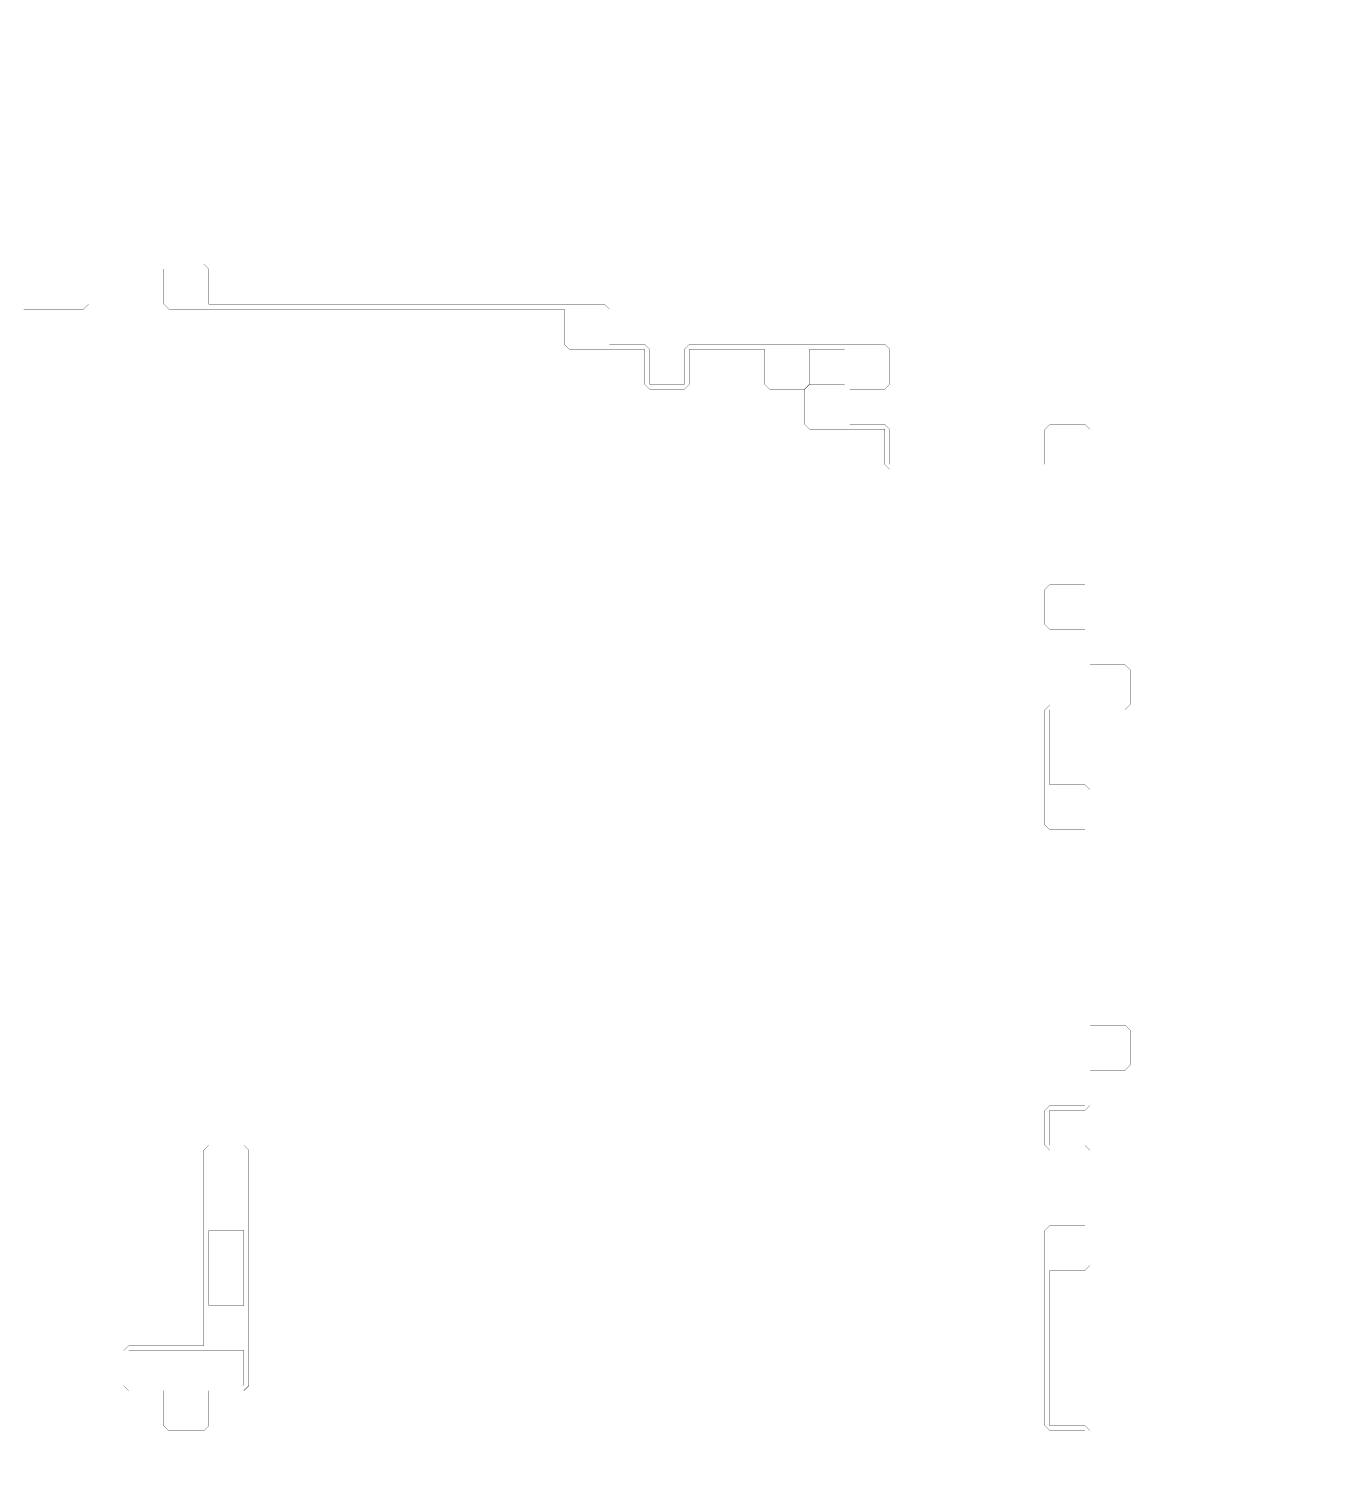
# Model space of a CAD drawing. Header units: metres. Extents: x 0 to 4990, y -4990 to 0.
# Drawn here: x 2461 to 4990, y -2785 to 0 of the extents above; entities that cross this region are included whole.
import ezdxf

# ---------------------------------------------------------------- set-up
doc = ezdxf.new("R2010")
doc.units = ezdxf.units.M
doc.layers.add('conductor', color=1, linetype='Continuous')
doc.layers.add('substrate', color=5, linetype='Continuous')

msp = doc.modelspace()

# ---------------------------------------------------------------- linework, layer by layer
at = {"layer": 'conductor', "const_width": 0.5}
msp.add_lwpolyline([(4521.484375, -2792.96875), (4521.484375, -2783.203125), (4521.484375, -2773.4375), (4521.484375, -2763.671875), (4521.484375, -2753.90625), (4521.484375, -2744.140625), (4521.484375, -2734.375), (4511.71875, -2734.375), (4501.953125, -2734.375), (4492.1875, -2734.375), (4482.421875, -2734.375), (4472.65625, -2734.375), (4462.890625, -2734.375), (4453.125, -2734.375), (4443.359375, -2724.609375), (4443.359375, -2714.84375), (4443.359375, -2705.078125), (4443.359375, -2695.3125), (4443.359375, -2685.546875), (4443.359375, -2675.78125), (4443.359375, -2666.015625), (4443.359375, -2656.25), (4443.359375, -2646.484375), (4443.359375, -2636.71875), (4443.359375, -2626.953125), (4443.359375, -2617.1875), (4443.359375, -2607.421875), (4443.359375, -2597.65625), (4443.359375, -2587.890625), (4443.359375, -2578.125), (4443.359375, -2568.359375), (4443.359375, -2558.59375), (4443.359375, -2548.828125), (4443.359375, -2539.0625), (4443.359375, -2529.296875), (4443.359375, -2519.53125), (4443.359375, -2509.765625), (4443.359375, -2500), (4443.359375, -2490.234375), (4443.359375, -2480.46875), (4443.359375, -2470.703125), (4443.359375, -2460.9375), (4443.359375, -2451.171875), (4443.359375, -2441.40625), (4443.359375, -2431.640625), (4443.359375, -2421.875), (4443.359375, -2412.109375), (4443.359375, -2402.34375), (4443.359375, -2392.578125), (4443.359375, -2382.8125), (4443.359375, -2373.046875), (4443.359375, -2363.28125), (4443.359375, -2353.515625), (4443.359375, -2343.75), (4453.125, -2333.984375), (4462.890625, -2333.984375), (4472.65625, -2333.984375), (4482.421875, -2333.984375), (4492.1875, -2333.984375), (4501.953125, -2333.984375), (4511.71875, -2333.984375), (4521.484375, -2333.984375), (4521.484375, -2324.21875), (4521.484375, -2314.453125), (4521.484375, -2304.6875), (4521.484375, -2294.921875), (4521.484375, -2285.15625), (4521.484375, -2275.390625), (4521.484375, -2265.625), (4521.484375, -2255.859375), (4521.484375, -2246.09375), (4521.484375, -2236.328125), (4521.484375, -2226.5625), (4521.484375, -2216.796875), (4521.484375, -2207.03125), (4521.484375, -2197.265625), (4521.484375, -2187.5), (4511.71875, -2187.5), (4501.953125, -2187.5), (4492.1875, -2187.5), (4482.421875, -2187.5), (4472.65625, -2187.5), (4462.890625, -2187.5), (4453.125, -2187.5), (4443.359375, -2177.734375), (4443.359375, -2167.96875), (4443.359375, -2158.203125), (4443.359375, -2148.4375), (4443.359375, -2138.671875), (4443.359375, -2128.90625), (4443.359375, -2119.140625), (4443.359375, -2109.375), (4453.125, -2099.609375), (4462.890625, -2099.609375), (4472.65625, -2099.609375), (4482.421875, -2099.609375), (4492.1875, -2099.609375), (4501.953125, -2099.609375), (4511.71875, -2099.609375), (4521.484375, -2099.609375), (4521.484375, -2089.84375), (4521.484375, -2080.078125), (4521.484375, -2070.3125), (4521.484375, -2060.546875), (4521.484375, -2050.78125), (4521.484375, -2041.015625), (4521.484375, -2031.25), (4521.484375, -2021.484375), (4521.484375, -2011.71875), (4521.484375, -2001.953125), (4521.484375, -1992.1875), (4521.484375, -1982.421875), (4521.484375, -1972.65625), (4521.484375, -1962.890625), (4521.484375, -1953.125), (4521.484375, -1943.359375), (4521.484375, -1933.59375), (4521.484375, -1923.828125), (4521.484375, -1914.0625), (4521.484375, -1904.296875), (4521.484375, -1894.53125), (4521.484375, -1884.765625), (4521.484375, -1875), (4521.484375, -1865.234375), (4521.484375, -1855.46875), (4521.484375, -1845.703125), (4521.484375, -1835.9375), (4521.484375, -1826.171875), (4521.484375, -1816.40625), (4521.484375, -1806.640625), (4521.484375, -1796.875), (4521.484375, -1787.109375), (4521.484375, -1777.34375), (4521.484375, -1767.578125), (4521.484375, -1757.8125), (4521.484375, -1748.046875), (4521.484375, -1738.28125), (4521.484375, -1728.515625), (4521.484375, -1718.75), (4521.484375, -1708.984375), (4521.484375, -1699.21875), (4521.484375, -1689.453125), (4521.484375, -1679.6875), (4521.484375, -1669.921875), (4521.484375, -1660.15625), (4521.484375, -1650.390625), (4521.484375, -1640.625), (4521.484375, -1630.859375), (4521.484375, -1621.09375), (4521.484375, -1611.328125), (4521.484375, -1601.5625), (4521.484375, -1591.796875), (4521.484375, -1582.03125), (4521.484375, -1572.265625), (4521.484375, -1562.5), (4511.71875, -1562.5), (4501.953125, -1562.5), (4492.1875, -1562.5), (4482.421875, -1562.5), (4472.65625, -1562.5), (4462.890625, -1562.5), (4453.125, -1562.5), (4443.359375, -1552.734375), (4443.359375, -1542.96875), (4443.359375, -1533.203125), (4443.359375, -1523.4375), (4443.359375, -1513.671875), (4443.359375, -1503.90625), (4443.359375, -1494.140625), (4443.359375, -1484.375), (4443.359375, -1474.609375), (4443.359375, -1464.84375), (4443.359375, -1455.078125), (4443.359375, -1445.3125), (4443.359375, -1435.546875), (4443.359375, -1425.78125), (4443.359375, -1416.015625), (4443.359375, -1406.25), (4443.359375, -1396.484375), (4443.359375, -1386.71875), (4443.359375, -1376.953125), (4443.359375, -1367.1875), (4443.359375, -1357.421875), (4443.359375, -1347.65625), (4443.359375, -1337.890625), (4443.359375, -1328.125), (4453.125, -1318.359375), (4462.890625, -1318.359375), (4472.65625, -1318.359375), (4482.421875, -1318.359375), (4492.1875, -1318.359375), (4501.953125, -1318.359375), (4511.71875, -1318.359375), (4521.484375, -1318.359375), (4521.484375, -1308.59375), (4521.484375, -1298.828125), (4521.484375, -1289.0625), (4521.484375, -1279.296875), (4521.484375, -1269.53125), (4521.484375, -1259.765625), (4521.484375, -1250), (4521.484375, -1240.234375), (4521.484375, -1230.46875), (4521.484375, -1220.703125), (4521.484375, -1210.9375), (4521.484375, -1201.171875), (4521.484375, -1191.40625), (4521.484375, -1181.640625), (4521.484375, -1171.875), (4511.71875, -1171.875), (4501.953125, -1171.875), (4492.1875, -1171.875), (4482.421875, -1171.875), (4472.65625, -1171.875), (4462.890625, -1171.875), (4453.125, -1171.875), (4443.359375, -1162.109375), (4443.359375, -1152.34375), (4443.359375, -1142.578125), (4443.359375, -1132.8125), (4443.359375, -1123.046875), (4443.359375, -1113.28125), (4443.359375, -1103.515625), (4443.359375, -1093.75), (4453.125, -1083.984375), (4462.890625, -1083.984375), (4472.65625, -1083.984375), (4482.421875, -1083.984375), (4492.1875, -1083.984375), (4501.953125, -1083.984375), (4511.71875, -1083.984375), (4521.484375, -1083.984375), (4521.484375, -1074.21875), (4521.484375, -1064.453125), (4521.484375, -1054.6875), (4521.484375, -1044.921875), (4521.484375, -1035.15625), (4521.484375, -1025.390625), (4521.484375, -1015.625), (4521.484375, -1005.859375), (4521.484375, -996.09375), (4521.484375, -986.328125), (4521.484375, -976.5625), (4521.484375, -966.796875), (4521.484375, -957.03125), (4521.484375, -947.265625), (4521.484375, -937.5), (4521.484375, -927.734375), (4521.484375, -917.96875), (4521.484375, -908.203125), (4521.484375, -898.4375), (4521.484375, -888.671875), (4521.484375, -878.90625), (4521.484375, -869.140625), (4521.484375, -859.375), (4511.71875, -859.375), (4501.953125, -859.375), (4492.1875, -859.375), (4482.421875, -859.375), (4472.65625, -859.375), (4462.890625, -859.375), (4453.125, -859.375), (4443.359375, -859.375), (4433.59375, -859.375), (4423.828125, -859.375), (4414.0625, -859.375), (4404.296875, -859.375), (4394.53125, -859.375), (4384.765625, -859.375), (4375, -859.375), (4365.234375, -859.375), (4355.46875, -859.375), (4345.703125, -859.375), (4335.9375, -859.375), (4326.171875, -859.375), (4316.40625, -859.375), (4306.640625, -859.375), (4296.875, -859.375), (4287.109375, -859.375), (4277.34375, -859.375), (4267.578125, -859.375), (4257.8125, -859.375), (4248.046875, -859.375), (4238.28125, -859.375), (4228.515625, -859.375), (4218.75, -859.375), (4208.984375, -859.375), (4199.21875, -859.375), (4189.453125, -859.375), (4179.6875, -859.375), (4169.921875, -859.375), (4160.15625, -859.375), (4150.390625, -859.375), (4140.625, -859.375), (4130.859375, -849.609375), (4130.859375, -839.84375), (4130.859375, -830.078125), (4130.859375, -820.3125), (4130.859375, -810.546875), (4130.859375, -800.78125), (4130.859375, -791.015625), (4130.859375, -781.25), (4121.09375, -781.25), (4111.328125, -781.25), (4101.5625, -781.25), (4091.796875, -781.25), (4082.03125, -781.25), (4072.265625, -781.25), (4062.5, -781.25), (4052.734375, -781.25), (4042.96875, -781.25), (4033.203125, -781.25), (4023.4375, -781.25), (4013.671875, -781.25), (4003.90625, -781.25), (3994.140625, -781.25), (3984.375, -781.25), (3974.609375, -771.484375), (3974.609375, -761.71875), (3974.609375, -751.953125), (3974.609375, -742.1875), (3974.609375, -732.421875), (3974.609375, -722.65625), (3974.609375, -712.890625), (3974.609375, -703.125), (3984.375, -693.359375), (3994.140625, -693.359375), (4003.90625, -693.359375), (4013.671875, -693.359375), (4023.4375, -693.359375), (4033.203125, -693.359375), (4042.96875, -693.359375), (4052.734375, -693.359375), (4052.734375, -683.59375), (4052.734375, -673.828125), (4052.734375, -664.0625), (4052.734375, -654.296875), (4052.734375, -644.53125), (4052.734375, -634.765625), (4052.734375, -625), (4042.96875, -625), (4033.203125, -625), (4023.4375, -625), (4013.671875, -625), (4003.90625, -625), (3994.140625, -625), (3984.375, -625), (3984.375, -634.765625), (3984.375, -644.53125), (3984.375, -654.296875), (3984.375, -664.0625), (3984.375, -673.828125), (3984.375, -683.59375), (3984.375, -693.359375), (3974.609375, -703.125), (3964.84375, -703.125), (3955.078125, -703.125), (3945.3125, -703.125), (3935.546875, -703.125), (3925.78125, -703.125), (3916.015625, -703.125), (3906.25, -703.125), (3896.484375, -693.359375), (3896.484375, -683.59375), (3896.484375, -673.828125), (3896.484375, -664.0625), (3896.484375, -654.296875), (3896.484375, -644.53125), (3896.484375, -634.765625), (3896.484375, -625), (3886.71875, -625), (3876.953125, -625), (3867.1875, -625), (3857.421875, -625), (3847.65625, -625), (3837.890625, -625), (3828.125, -625), (3818.359375, -625), (3808.59375, -625), (3798.828125, -625), (3789.0625, -625), (3779.296875, -625), (3769.53125, -625), (3759.765625, -625), (3750, -625), (3750, -634.765625), (3750, -644.53125), (3750, -654.296875), (3750, -664.0625), (3750, -673.828125), (3750, -683.59375), (3750, -693.359375), (3740.234375, -703.125), (3730.46875, -703.125), (3720.703125, -703.125), (3710.9375, -703.125), (3701.171875, -703.125), (3691.40625, -703.125), (3681.640625, -703.125), (3671.875, -703.125), (3662.109375, -693.359375), (3662.109375, -683.59375), (3662.109375, -673.828125), (3662.109375, -664.0625), (3662.109375, -654.296875), (3662.109375, -644.53125), (3662.109375, -634.765625), (3662.109375, -625), (3652.34375, -625), (3642.578125, -625), (3632.8125, -625), (3623.046875, -625), (3613.28125, -625), (3603.515625, -625), (3593.75, -625), (3583.984375, -625), (3574.21875, -625), (3564.453125, -625), (3554.6875, -625), (3544.921875, -625), (3535.15625, -625), (3525.390625, -625), (3515.625, -625), (3505.859375, -615.234375), (3505.859375, -605.46875), (3505.859375, -595.703125), (3505.859375, -585.9375), (3505.859375, -576.171875), (3505.859375, -566.40625), (3505.859375, -556.640625), (3505.859375, -546.875), (3496.09375, -546.875), (3486.328125, -546.875), (3476.5625, -546.875), (3466.796875, -546.875), (3457.03125, -546.875), (3447.265625, -546.875), (3437.5, -546.875), (3427.734375, -546.875), (3417.96875, -546.875), (3408.203125, -546.875), (3398.4375, -546.875), (3388.671875, -546.875), (3378.90625, -546.875), (3369.140625, -546.875), (3359.375, -546.875), (3349.609375, -546.875), (3339.84375, -546.875), (3330.078125, -546.875), (3320.3125, -546.875), (3310.546875, -546.875), (3300.78125, -546.875), (3291.015625, -546.875), (3281.25, -546.875), (3271.484375, -546.875), (3261.71875, -546.875), (3251.953125, -546.875), (3242.1875, -546.875), (3232.421875, -546.875), (3222.65625, -546.875), (3212.890625, -546.875), (3203.125, -546.875), (3193.359375, -546.875), (3183.59375, -546.875), (3173.828125, -546.875), (3164.0625, -546.875), (3154.296875, -546.875), (3144.53125, -546.875), (3134.765625, -546.875), (3125, -546.875), (3115.234375, -546.875), (3105.46875, -546.875), (3095.703125, -546.875), (3085.9375, -546.875), (3076.171875, -546.875), (3066.40625, -546.875), (3056.640625, -546.875), (3046.875, -546.875), (3037.109375, -546.875), (3027.34375, -546.875), (3017.578125, -546.875), (3007.8125, -546.875), (2998.046875, -546.875), (2988.28125, -546.875), (2978.515625, -546.875), (2968.75, -546.875), (2958.984375, -546.875), (2949.21875, -546.875), (2939.453125, -546.875), (2929.6875, -546.875), (2919.921875, -546.875), (2910.15625, -546.875), (2900.390625, -546.875), (2890.625, -546.875), (2880.859375, -546.875), (2871.09375, -546.875), (2861.328125, -546.875), (2851.5625, -546.875), (2841.796875, -546.875), (2832.03125, -546.875), (2822.265625, -546.875), (2812.5, -546.875), (2802.734375, -546.875), (2792.96875, -546.875), (2783.203125, -546.875), (2773.4375, -546.875), (2763.671875, -546.875), (2753.90625, -546.875), (2744.140625, -546.875), (2734.375, -546.875), (2724.609375, -537.109375), (2724.609375, -527.34375), (2724.609375, -517.578125), (2724.609375, -507.8125), (2724.609375, -498.046875), (2724.609375, -488.28125), (2724.609375, -478.515625), (2724.609375, -468.75), (2714.84375, -468.75), (2705.078125, -468.75), (2695.3125, -468.75), (2685.546875, -468.75), (2675.78125, -468.75), (2666.015625, -468.75), (2656.25, -468.75), (2646.484375, -468.75), (2636.71875, -468.75), (2626.953125, -468.75), (2617.1875, -468.75), (2607.421875, -468.75), (2597.65625, -468.75), (2587.890625, -468.75), (2578.125, -468.75), (2578.125, -478.515625), (2578.125, -488.28125), (2578.125, -498.046875), (2578.125, -507.8125), (2578.125, -517.578125), (2578.125, -527.34375), (2578.125, -537.109375), (2568.359375, -546.875), (2558.59375, -546.875), (2548.828125, -546.875), (2539.0625, -546.875), (2529.296875, -546.875), (2519.53125, -546.875), (2509.765625, -546.875), (2500, -546.875), (2490.234375, -546.875), (2480.46875, -546.875), (2470.703125, -546.875), (2460.9375, -546.875), (2451.171875, -546.875)], dxfattribs=at)
msp.add_lwpolyline([(2802.734375, -2187.5), (2812.5, -2177.734375), (2822.265625, -2177.734375), (2832.03125, -2177.734375), (2841.796875, -2177.734375), (2851.5625, -2177.734375), (2861.328125, -2177.734375), (2871.09375, -2177.734375), (2880.859375, -2177.734375), (2890.625, -2187.5), (2890.625, -2197.265625), (2890.625, -2207.03125), (2890.625, -2216.796875), (2890.625, -2226.5625), (2890.625, -2236.328125), (2890.625, -2246.09375), (2890.625, -2255.859375), (2890.625, -2265.625), (2890.625, -2275.390625), (2890.625, -2285.15625), (2890.625, -2294.921875), (2890.625, -2304.6875), (2890.625, -2314.453125), (2890.625, -2324.21875), (2890.625, -2333.984375), (2890.625, -2343.75), (2890.625, -2353.515625), (2890.625, -2363.28125), (2890.625, -2373.046875), (2890.625, -2382.8125), (2890.625, -2392.578125), (2890.625, -2402.34375), (2890.625, -2412.109375), (2890.625, -2421.875), (2890.625, -2431.640625), (2890.625, -2441.40625), (2890.625, -2451.171875), (2890.625, -2460.9375), (2890.625, -2470.703125), (2890.625, -2480.46875), (2890.625, -2490.234375), (2890.625, -2500), (2890.625, -2509.765625), (2890.625, -2519.53125), (2890.625, -2529.296875), (2890.625, -2539.0625), (2890.625, -2548.828125), (2890.625, -2558.59375), (2890.625, -2568.359375), (2890.625, -2578.125), (2890.625, -2587.890625), (2890.625, -2597.65625), (2890.625, -2607.421875), (2890.625, -2617.1875), (2890.625, -2626.953125), (2890.625, -2636.71875), (2890.625, -2646.484375), (2880.859375, -2656.25), (2871.09375, -2656.25), (2861.328125, -2656.25), (2851.5625, -2656.25), (2841.796875, -2656.25), (2832.03125, -2656.25), (2822.265625, -2656.25), (2812.5, -2656.25), (2812.5, -2666.015625), (2812.5, -2675.78125), (2812.5, -2685.546875), (2812.5, -2695.3125), (2812.5, -2705.078125), (2812.5, -2714.84375), (2812.5, -2724.609375), (2802.734375, -2734.375), (2792.96875, -2734.375), (2783.203125, -2734.375), (2773.4375, -2734.375), (2763.671875, -2734.375), (2753.90625, -2734.375), (2744.140625, -2734.375), (2734.375, -2734.375), (2724.609375, -2724.609375), (2724.609375, -2714.84375), (2724.609375, -2705.078125), (2724.609375, -2695.3125), (2724.609375, -2685.546875), (2724.609375, -2675.78125), (2724.609375, -2666.015625), (2724.609375, -2656.25), (2714.84375, -2656.25), (2705.078125, -2656.25), (2695.3125, -2656.25), (2685.546875, -2656.25), (2675.78125, -2656.25), (2666.015625, -2656.25), (2656.25, -2656.25), (2646.484375, -2646.484375), (2646.484375, -2636.71875), (2646.484375, -2626.953125), (2646.484375, -2617.1875), (2646.484375, -2607.421875), (2646.484375, -2597.65625), (2646.484375, -2587.890625), (2646.484375, -2578.125), (2656.25, -2568.359375), (2666.015625, -2568.359375), (2675.78125, -2568.359375), (2685.546875, -2568.359375), (2695.3125, -2568.359375), (2705.078125, -2568.359375), (2714.84375, -2568.359375), (2724.609375, -2568.359375), (2734.375, -2568.359375), (2744.140625, -2568.359375), (2753.90625, -2568.359375), (2763.671875, -2568.359375), (2773.4375, -2568.359375), (2783.203125, -2568.359375), (2792.96875, -2568.359375), (2802.734375, -2568.359375), (2802.734375, -2558.59375), (2802.734375, -2548.828125), (2802.734375, -2539.0625), (2802.734375, -2529.296875), (2802.734375, -2519.53125), (2802.734375, -2509.765625), (2802.734375, -2500), (2802.734375, -2490.234375), (2802.734375, -2480.46875), (2802.734375, -2470.703125), (2802.734375, -2460.9375), (2802.734375, -2451.171875), (2802.734375, -2441.40625), (2802.734375, -2431.640625), (2802.734375, -2421.875), (2802.734375, -2412.109375), (2802.734375, -2402.34375), (2802.734375, -2392.578125), (2802.734375, -2382.8125), (2802.734375, -2373.046875), (2802.734375, -2363.28125), (2802.734375, -2353.515625), (2802.734375, -2343.75), (2802.734375, -2333.984375), (2802.734375, -2324.21875), (2802.734375, -2314.453125), (2802.734375, -2304.6875), (2802.734375, -2294.921875), (2802.734375, -2285.15625), (2802.734375, -2275.390625), (2802.734375, -2265.625), (2802.734375, -2255.859375), (2802.734375, -2246.09375), (2802.734375, -2236.328125), (2802.734375, -2226.5625), (2802.734375, -2216.796875), (2802.734375, -2207.03125), (2802.734375, -2197.265625)], close=True, dxfattribs=at)
at = {"layer": 'substrate', "const_width": 0.5}
for points in [[(4990.234375, -2792.96875), (4990.234375, -2783.203125), (4990.234375, -2773.4375), (4990.234375, -2763.671875), (4990.234375, -2753.90625), (4990.234375, -2744.140625), (4990.234375, -2734.375), (4990.234375, -2724.609375), (4990.234375, -2714.84375), (4990.234375, -2705.078125), (4990.234375, -2695.3125), (4990.234375, -2685.546875), (4990.234375, -2675.78125), (4990.234375, -2666.015625), (4990.234375, -2656.25), (4990.234375, -2646.484375), (4990.234375, -2636.71875), (4990.234375, -2626.953125), (4990.234375, -2617.1875), (4990.234375, -2607.421875), (4990.234375, -2597.65625), (4990.234375, -2587.890625), (4990.234375, -2578.125), (4990.234375, -2568.359375), (4990.234375, -2558.59375), (4990.234375, -2548.828125), (4990.234375, -2539.0625), (4990.234375, -2529.296875), (4990.234375, -2519.53125), (4990.234375, -2509.765625), (4990.234375, -2500), (4990.234375, -2490.234375), (4990.234375, -2480.46875), (4990.234375, -2470.703125), (4990.234375, -2460.9375), (4990.234375, -2451.171875), (4990.234375, -2441.40625), (4990.234375, -2431.640625), (4990.234375, -2421.875), (4990.234375, -2412.109375), (4990.234375, -2402.34375), (4990.234375, -2392.578125), (4990.234375, -2382.8125), (4990.234375, -2373.046875), (4990.234375, -2363.28125), (4990.234375, -2353.515625), (4990.234375, -2343.75), (4990.234375, -2333.984375), (4990.234375, -2324.21875), (4990.234375, -2314.453125), (4990.234375, -2304.6875), (4990.234375, -2294.921875), (4990.234375, -2285.15625), (4990.234375, -2275.390625), (4990.234375, -2265.625), (4990.234375, -2255.859375), (4990.234375, -2246.09375), (4990.234375, -2236.328125), (4990.234375, -2226.5625), (4990.234375, -2216.796875), (4990.234375, -2207.03125), (4990.234375, -2197.265625), (4990.234375, -2187.5), (4990.234375, -2177.734375), (4990.234375, -2167.96875), (4990.234375, -2158.203125), (4990.234375, -2148.4375), (4990.234375, -2138.671875), (4990.234375, -2128.90625), (4990.234375, -2119.140625), (4990.234375, -2109.375), (4990.234375, -2099.609375), (4990.234375, -2089.84375), (4990.234375, -2080.078125), (4990.234375, -2070.3125), (4990.234375, -2060.546875), (4990.234375, -2050.78125), (4990.234375, -2041.015625), (4990.234375, -2031.25), (4990.234375, -2021.484375), (4990.234375, -2011.71875), (4990.234375, -2001.953125), (4990.234375, -1992.1875), (4990.234375, -1982.421875), (4990.234375, -1972.65625), (4990.234375, -1962.890625), (4990.234375, -1953.125), (4990.234375, -1943.359375), (4990.234375, -1933.59375), (4990.234375, -1923.828125), (4990.234375, -1914.0625), (4990.234375, -1904.296875), (4990.234375, -1894.53125), (4990.234375, -1884.765625), (4990.234375, -1875), (4990.234375, -1865.234375), (4990.234375, -1855.46875), (4990.234375, -1845.703125), (4990.234375, -1835.9375), (4990.234375, -1826.171875), (4990.234375, -1816.40625), (4990.234375, -1806.640625), (4990.234375, -1796.875), (4990.234375, -1787.109375), (4990.234375, -1777.34375), (4990.234375, -1767.578125), (4990.234375, -1757.8125), (4990.234375, -1748.046875), (4990.234375, -1738.28125), (4990.234375, -1728.515625), (4990.234375, -1718.75), (4990.234375, -1708.984375), (4990.234375, -1699.21875), (4990.234375, -1689.453125), (4990.234375, -1679.6875), (4990.234375, -1669.921875), (4990.234375, -1660.15625), (4990.234375, -1650.390625), (4990.234375, -1640.625), (4990.234375, -1630.859375), (4990.234375, -1621.09375), (4990.234375, -1611.328125), (4990.234375, -1601.5625), (4990.234375, -1591.796875), (4990.234375, -1582.03125), (4990.234375, -1572.265625), (4990.234375, -1562.5), (4990.234375, -1552.734375), (4990.234375, -1542.96875), (4990.234375, -1533.203125), (4990.234375, -1523.4375), (4990.234375, -1513.671875), (4990.234375, -1503.90625), (4990.234375, -1494.140625), (4990.234375, -1484.375), (4990.234375, -1474.609375), (4990.234375, -1464.84375), (4990.234375, -1455.078125), (4990.234375, -1445.3125), (4990.234375, -1435.546875), (4990.234375, -1425.78125), (4990.234375, -1416.015625), (4990.234375, -1406.25), (4990.234375, -1396.484375), (4990.234375, -1386.71875), (4990.234375, -1376.953125), (4990.234375, -1367.1875), (4990.234375, -1357.421875), (4990.234375, -1347.65625), (4990.234375, -1337.890625), (4990.234375, -1328.125), (4990.234375, -1318.359375), (4990.234375, -1308.59375), (4990.234375, -1298.828125), (4990.234375, -1289.0625), (4990.234375, -1279.296875), (4990.234375, -1269.53125), (4990.234375, -1259.765625), (4990.234375, -1250), (4990.234375, -1240.234375), (4990.234375, -1230.46875), (4990.234375, -1220.703125), (4990.234375, -1210.9375), (4990.234375, -1201.171875), (4990.234375, -1191.40625), (4990.234375, -1181.640625), (4990.234375, -1171.875), (4990.234375, -1162.109375), (4990.234375, -1152.34375), (4990.234375, -1142.578125), (4990.234375, -1132.8125), (4990.234375, -1123.046875), (4990.234375, -1113.28125), (4990.234375, -1103.515625), (4990.234375, -1093.75), (4990.234375, -1083.984375), (4990.234375, -1074.21875), (4990.234375, -1064.453125), (4990.234375, -1054.6875), (4990.234375, -1044.921875), (4990.234375, -1035.15625), (4990.234375, -1025.390625), (4990.234375, -1015.625), (4990.234375, -1005.859375), (4990.234375, -996.09375), (4990.234375, -986.328125), (4990.234375, -976.5625), (4990.234375, -966.796875), (4990.234375, -957.03125), (4990.234375, -947.265625), (4990.234375, -937.5), (4990.234375, -927.734375), (4990.234375, -917.96875), (4990.234375, -908.203125), (4990.234375, -898.4375), (4990.234375, -888.671875), (4990.234375, -878.90625), (4990.234375, -869.140625), (4990.234375, -859.375), (4990.234375, -849.609375), (4990.234375, -839.84375), (4990.234375, -830.078125), (4990.234375, -820.3125), (4990.234375, -810.546875), (4990.234375, -800.78125), (4990.234375, -791.015625), (4990.234375, -781.25), (4990.234375, -771.484375), (4990.234375, -761.71875), (4990.234375, -751.953125), (4990.234375, -742.1875), (4990.234375, -732.421875), (4990.234375, -722.65625), (4990.234375, -712.890625), (4990.234375, -703.125), (4990.234375, -693.359375), (4990.234375, -683.59375), (4990.234375, -673.828125), (4990.234375, -664.0625), (4990.234375, -654.296875), (4990.234375, -644.53125), (4990.234375, -634.765625), (4990.234375, -625), (4990.234375, -615.234375), (4990.234375, -605.46875), (4990.234375, -595.703125), (4990.234375, -585.9375), (4990.234375, -576.171875), (4990.234375, -566.40625), (4990.234375, -556.640625), (4990.234375, -546.875), (4990.234375, -537.109375), (4990.234375, -527.34375), (4990.234375, -517.578125), (4990.234375, -507.8125), (4990.234375, -498.046875), (4990.234375, -488.28125), (4990.234375, -478.515625), (4990.234375, -468.75), (4990.234375, -458.984375), (4990.234375, -449.21875), (4990.234375, -439.453125), (4990.234375, -429.6875), (4990.234375, -419.921875), (4990.234375, -410.15625), (4990.234375, -400.390625), (4990.234375, -390.625), (4990.234375, -380.859375), (4990.234375, -371.09375), (4990.234375, -361.328125), (4990.234375, -351.5625), (4990.234375, -341.796875), (4990.234375, -332.03125), (4990.234375, -322.265625), (4990.234375, -312.5), (4990.234375, -302.734375), (4990.234375, -292.96875), (4990.234375, -283.203125), (4990.234375, -273.4375), (4990.234375, -263.671875), (4990.234375, -253.90625), (4990.234375, -244.140625), (4990.234375, -234.375), (4990.234375, -224.609375), (4990.234375, -214.84375), (4990.234375, -205.078125), (4990.234375, -195.3125), (4990.234375, -185.546875), (4990.234375, -175.78125), (4990.234375, -166.015625), (4990.234375, -156.25), (4990.234375, -146.484375), (4990.234375, -136.71875), (4990.234375, -126.953125), (4990.234375, -117.1875), (4990.234375, -107.421875), (4990.234375, -97.65625), (4990.234375, -87.890625), (4990.234375, -78.125), (4990.234375, -68.359375), (4990.234375, -58.59375), (4990.234375, -48.828125), (4990.234375, -39.0625), (4990.234375, -29.296875), (4990.234375, -19.53125), (4990.234375, -9.765625), (4990.234375, 0), (4980.46875, 0), (4970.703125, 0), (4960.9375, 0), (4951.171875, 0), (4941.40625, 0), (4931.640625, 0), (4921.875, 0), (4912.109375, 0), (4902.34375, 0), (4892.578125, 0), (4882.8125, 0), (4873.046875, 0), (4863.28125, 0), (4853.515625, 0), (4843.75, 0), (4833.984375, 0), (4824.21875, 0), (4814.453125, 0), (4804.6875, 0), (4794.921875, 0), (4785.15625, 0), (4775.390625, 0), (4765.625, 0), (4755.859375, 0), (4746.09375, 0), (4736.328125, 0), (4726.5625, 0), (4716.796875, 0), (4707.03125, 0), (4697.265625, 0), (4687.5, 0), (4677.734375, 0), (4667.96875, 0), (4658.203125, 0), (4648.4375, 0), (4638.671875, 0), (4628.90625, 0), (4619.140625, 0), (4609.375, 0), (4599.609375, 0), (4589.84375, 0), (4580.078125, 0), (4570.3125, 0), (4560.546875, 0), (4550.78125, 0), (4541.015625, 0), (4531.25, 0), (4521.484375, 0), (4511.71875, 0), (4501.953125, 0), (4492.1875, 0), (4482.421875, 0), (4472.65625, 0), (4462.890625, 0), (4453.125, 0), (4443.359375, 0), (4433.59375, 0), (4423.828125, 0), (4414.0625, 0), (4404.296875, 0), (4394.53125, 0), (4384.765625, 0), (4375, 0), (4365.234375, 0), (4355.46875, 0), (4345.703125, 0), (4335.9375, 0), (4326.171875, 0), (4316.40625, 0), (4306.640625, 0), (4296.875, 0), (4287.109375, 0), (4277.34375, 0), (4267.578125, 0), (4257.8125, 0), (4248.046875, 0), (4238.28125, 0), (4228.515625, 0), (4218.75, 0), (4208.984375, 0), (4199.21875, 0), (4189.453125, 0), (4179.6875, 0), (4169.921875, 0), (4160.15625, 0), (4150.390625, 0), (4140.625, 0), (4130.859375, 0), (4121.09375, 0), (4111.328125, 0), (4101.5625, 0), (4091.796875, 0), (4082.03125, 0), (4072.265625, 0), (4062.5, 0), (4052.734375, 0), (4042.96875, 0), (4033.203125, 0), (4023.4375, 0), (4013.671875, 0), (4003.90625, 0), (3994.140625, 0), (3984.375, 0), (3974.609375, 0), (3964.84375, 0), (3955.078125, 0), (3945.3125, 0), (3935.546875, 0), (3925.78125, 0), (3916.015625, 0), (3906.25, 0), (3896.484375, 0), (3886.71875, 0), (3876.953125, 0), (3867.1875, 0), (3857.421875, 0), (3847.65625, 0), (3837.890625, 0), (3828.125, 0), (3818.359375, 0), (3808.59375, 0), (3798.828125, 0), (3789.0625, 0), (3779.296875, 0), (3769.53125, 0), (3759.765625, 0), (3750, 0), (3740.234375, 0), (3730.46875, 0), (3720.703125, 0), (3710.9375, 0), (3701.171875, 0), (3691.40625, 0), (3681.640625, 0), (3671.875, 0), (3662.109375, 0), (3652.34375, 0), (3642.578125, 0), (3632.8125, 0), (3623.046875, 0), (3613.28125, 0), (3603.515625, 0), (3593.75, 0), (3583.984375, 0), (3574.21875, 0), (3564.453125, 0), (3554.6875, 0), (3544.921875, 0), (3535.15625, 0), (3525.390625, 0), (3515.625, 0), (3505.859375, 0), (3496.09375, 0), (3486.328125, 0), (3476.5625, 0), (3466.796875, 0), (3457.03125, 0), (3447.265625, 0), (3437.5, 0), (3427.734375, 0), (3417.96875, 0), (3408.203125, 0), (3398.4375, 0), (3388.671875, 0), (3378.90625, 0), (3369.140625, 0), (3359.375, 0), (3349.609375, 0), (3339.84375, 0), (3330.078125, 0), (3320.3125, 0), (3310.546875, 0), (3300.78125, 0), (3291.015625, 0), (3281.25, 0), (3271.484375, 0), (3261.71875, 0), (3251.953125, 0), (3242.1875, 0), (3232.421875, 0), (3222.65625, 0), (3212.890625, 0), (3203.125, 0), (3193.359375, 0), (3183.59375, 0), (3173.828125, 0), (3164.0625, 0), (3154.296875, 0), (3144.53125, 0), (3134.765625, 0), (3125, 0), (3115.234375, 0), (3105.46875, 0), (3095.703125, 0), (3085.9375, 0), (3076.171875, 0), (3066.40625, 0), (3056.640625, 0), (3046.875, 0), (3037.109375, 0), (3027.34375, 0), (3017.578125, 0), (3007.8125, 0), (2998.046875, 0), (2988.28125, 0), (2978.515625, 0), (2968.75, 0), (2958.984375, 0), (2949.21875, 0), (2939.453125, 0), (2929.6875, 0), (2919.921875, 0), (2910.15625, 0), (2900.390625, 0), (2890.625, 0), (2880.859375, 0), (2871.09375, 0), (2861.328125, 0), (2851.5625, 0), (2841.796875, 0), (2832.03125, 0), (2822.265625, 0), (2812.5, 0), (2802.734375, 0), (2792.96875, 0), (2783.203125, 0), (2773.4375, 0), (2763.671875, 0), (2753.90625, 0), (2744.140625, 0), (2734.375, 0), (2724.609375, 0), (2714.84375, 0), (2705.078125, 0), (2695.3125, 0), (2685.546875, 0), (2675.78125, 0), (2666.015625, 0), (2656.25, 0), (2646.484375, 0), (2636.71875, 0), (2626.953125, 0), (2617.1875, 0), (2607.421875, 0), (2597.65625, 0), (2587.890625, 0), (2578.125, 0), (2568.359375, 0), (2558.59375, 0), (2548.828125, 0), (2539.0625, 0), (2529.296875, 0), (2519.53125, 0), (2509.765625, 0), (2500, 0), (2490.234375, 0), (2480.46875, 0), (2470.703125, 0), (2460.9375, 0), (2451.171875, 0)], [(2451.171875, -458.984375), (2460.9375, -458.984375), (2470.703125, -458.984375), (2480.46875, -458.984375), (2490.234375, -458.984375), (2500, -458.984375), (2509.765625, -458.984375), (2519.53125, -458.984375), (2529.296875, -458.984375), (2539.0625, -458.984375), (2548.828125, -458.984375), (2558.59375, -458.984375), (2568.359375, -458.984375), (2578.125, -458.984375), (2587.890625, -458.984375), (2597.65625, -458.984375), (2607.421875, -458.984375), (2617.1875, -458.984375), (2626.953125, -458.984375), (2636.71875, -458.984375), (2646.484375, -458.984375), (2656.25, -458.984375), (2666.015625, -458.984375), (2675.78125, -458.984375), (2685.546875, -458.984375), (2695.3125, -458.984375), (2705.078125, -458.984375), (2714.84375, -458.984375), (2724.609375, -458.984375), (2734.375, -458.984375), (2744.140625, -458.984375), (2753.90625, -458.984375), (2763.671875, -458.984375), (2773.4375, -458.984375), (2783.203125, -458.984375), (2792.96875, -458.984375), (2802.734375, -458.984375), (2812.5, -468.75), (2812.5, -478.515625), (2812.5, -488.28125), (2812.5, -498.046875), (2812.5, -507.8125), (2812.5, -517.578125), (2812.5, -527.34375), (2812.5, -537.109375), (2822.265625, -537.109375), (2832.03125, -537.109375), (2841.796875, -537.109375), (2851.5625, -537.109375), (2861.328125, -537.109375), (2871.09375, -537.109375), (2880.859375, -537.109375), (2890.625, -537.109375), (2900.390625, -537.109375), (2910.15625, -537.109375), (2919.921875, -537.109375), (2929.6875, -537.109375), (2939.453125, -537.109375), (2949.21875, -537.109375), (2958.984375, -537.109375), (2968.75, -537.109375), (2978.515625, -537.109375), (2988.28125, -537.109375), (2998.046875, -537.109375), (3007.8125, -537.109375), (3017.578125, -537.109375), (3027.34375, -537.109375), (3037.109375, -537.109375), (3046.875, -537.109375), (3056.640625, -537.109375), (3066.40625, -537.109375), (3076.171875, -537.109375), (3085.9375, -537.109375), (3095.703125, -537.109375), (3105.46875, -537.109375), (3115.234375, -537.109375), (3125, -537.109375), (3134.765625, -537.109375), (3144.53125, -537.109375), (3154.296875, -537.109375), (3164.0625, -537.109375), (3173.828125, -537.109375), (3183.59375, -537.109375), (3193.359375, -537.109375), (3203.125, -537.109375), (3212.890625, -537.109375), (3222.65625, -537.109375), (3232.421875, -537.109375), (3242.1875, -537.109375), (3251.953125, -537.109375), (3261.71875, -537.109375), (3271.484375, -537.109375), (3281.25, -537.109375), (3291.015625, -537.109375), (3300.78125, -537.109375), (3310.546875, -537.109375), (3320.3125, -537.109375), (3330.078125, -537.109375), (3339.84375, -537.109375), (3349.609375, -537.109375), (3359.375, -537.109375), (3369.140625, -537.109375), (3378.90625, -537.109375), (3388.671875, -537.109375), (3398.4375, -537.109375), (3408.203125, -537.109375), (3417.96875, -537.109375), (3427.734375, -537.109375), (3437.5, -537.109375), (3447.265625, -537.109375), (3457.03125, -537.109375), (3466.796875, -537.109375), (3476.5625, -537.109375), (3486.328125, -537.109375), (3496.09375, -537.109375), (3505.859375, -537.109375), (3515.625, -537.109375), (3525.390625, -537.109375), (3535.15625, -537.109375), (3544.921875, -537.109375), (3554.6875, -537.109375), (3564.453125, -537.109375), (3574.21875, -537.109375), (3583.984375, -537.109375), (3593.75, -546.875), (3593.75, -556.640625), (3593.75, -566.40625), (3593.75, -576.171875), (3593.75, -585.9375), (3593.75, -595.703125), (3593.75, -605.46875), (3593.75, -615.234375), (3603.515625, -615.234375), (3613.28125, -615.234375), (3623.046875, -615.234375), (3632.8125, -615.234375), (3642.578125, -615.234375), (3652.34375, -615.234375), (3662.109375, -615.234375), (3671.875, -625), (3671.875, -634.765625), (3671.875, -644.53125), (3671.875, -654.296875), (3671.875, -664.0625), (3671.875, -673.828125), (3671.875, -683.59375), (3671.875, -693.359375), (3681.640625, -693.359375), (3691.40625, -693.359375), (3701.171875, -693.359375), (3710.9375, -693.359375), (3720.703125, -693.359375), (3730.46875, -693.359375), (3740.234375, -693.359375), (3740.234375, -683.59375), (3740.234375, -673.828125), (3740.234375, -664.0625), (3740.234375, -654.296875), (3740.234375, -644.53125), (3740.234375, -634.765625), (3740.234375, -625), (3750, -615.234375), (3759.765625, -615.234375), (3769.53125, -615.234375), (3779.296875, -615.234375), (3789.0625, -615.234375), (3798.828125, -615.234375), (3808.59375, -615.234375), (3818.359375, -615.234375), (3828.125, -615.234375), (3837.890625, -615.234375), (3847.65625, -615.234375), (3857.421875, -615.234375), (3867.1875, -615.234375), (3876.953125, -615.234375), (3886.71875, -615.234375), (3896.484375, -615.234375), (3906.25, -615.234375), (3916.015625, -615.234375), (3925.78125, -615.234375), (3935.546875, -615.234375), (3945.3125, -615.234375), (3955.078125, -615.234375), (3964.84375, -615.234375), (3974.609375, -615.234375), (3984.375, -615.234375), (3994.140625, -615.234375), (4003.90625, -615.234375), (4013.671875, -615.234375), (4023.4375, -615.234375), (4033.203125, -615.234375), (4042.96875, -615.234375), (4052.734375, -615.234375), (4062.5, -615.234375), (4072.265625, -615.234375), (4082.03125, -615.234375), (4091.796875, -615.234375), (4101.5625, -615.234375), (4111.328125, -615.234375), (4121.09375, -615.234375), (4130.859375, -615.234375), (4140.625, -625), (4140.625, -634.765625), (4140.625, -644.53125), (4140.625, -654.296875), (4140.625, -664.0625), (4140.625, -673.828125), (4140.625, -683.59375), (4140.625, -693.359375), (4130.859375, -703.125), (4121.09375, -703.125), (4111.328125, -703.125), (4101.5625, -703.125), (4091.796875, -703.125), (4082.03125, -703.125), (4072.265625, -703.125), (4062.5, -703.125), (4062.5, -712.890625), (4062.5, -722.65625), (4062.5, -732.421875), (4062.5, -742.1875), (4062.5, -751.953125), (4062.5, -761.71875), (4062.5, -771.484375), (4072.265625, -771.484375), (4082.03125, -771.484375), (4091.796875, -771.484375), (4101.5625, -771.484375), (4111.328125, -771.484375), (4121.09375, -771.484375), (4130.859375, -771.484375), (4140.625, -781.25), (4140.625, -791.015625), (4140.625, -800.78125), (4140.625, -810.546875), (4140.625, -820.3125), (4140.625, -830.078125), (4140.625, -839.84375), (4140.625, -849.609375), (4150.390625, -849.609375), (4160.15625, -849.609375), (4169.921875, -849.609375), (4179.6875, -849.609375), (4189.453125, -849.609375), (4199.21875, -849.609375), (4208.984375, -849.609375), (4218.75, -849.609375), (4228.515625, -849.609375), (4238.28125, -849.609375), (4248.046875, -849.609375), (4257.8125, -849.609375), (4267.578125, -849.609375), (4277.34375, -849.609375), (4287.109375, -849.609375), (4296.875, -849.609375), (4306.640625, -849.609375), (4316.40625, -849.609375), (4326.171875, -849.609375), (4335.9375, -849.609375), (4345.703125, -849.609375), (4355.46875, -849.609375), (4365.234375, -849.609375), (4375, -849.609375), (4384.765625, -849.609375), (4394.53125, -849.609375), (4404.296875, -849.609375), (4414.0625, -849.609375), (4423.828125, -849.609375), (4433.59375, -849.609375), (4443.359375, -849.609375), (4443.359375, -839.84375), (4443.359375, -830.078125), (4443.359375, -820.3125), (4443.359375, -810.546875), (4443.359375, -800.78125), (4443.359375, -791.015625), (4443.359375, -781.25), (4453.125, -771.484375), (4462.890625, -771.484375), (4472.65625, -771.484375), (4482.421875, -771.484375), (4492.1875, -771.484375), (4501.953125, -771.484375), (4511.71875, -771.484375), (4521.484375, -771.484375), (4531.25, -781.25), (4531.25, -791.015625), (4531.25, -800.78125), (4531.25, -810.546875), (4531.25, -820.3125), (4531.25, -830.078125), (4531.25, -839.84375), (4531.25, -849.609375), (4531.25, -859.375), (4531.25, -869.140625), (4531.25, -878.90625), (4531.25, -888.671875), (4531.25, -898.4375), (4531.25, -908.203125), (4531.25, -917.96875), (4531.25, -927.734375), (4531.25, -937.5), (4531.25, -947.265625), (4531.25, -957.03125), (4531.25, -966.796875), (4531.25, -976.5625), (4531.25, -986.328125), (4531.25, -996.09375), (4531.25, -1005.859375), (4531.25, -1015.625), (4531.25, -1025.390625), (4531.25, -1035.15625), (4531.25, -1044.921875), (4531.25, -1054.6875), (4531.25, -1064.453125), (4531.25, -1074.21875), (4531.25, -1083.984375), (4531.25, -1093.75), (4531.25, -1103.515625), (4531.25, -1113.28125), (4531.25, -1123.046875), (4531.25, -1132.8125), (4531.25, -1142.578125), (4531.25, -1152.34375), (4531.25, -1162.109375), (4531.25, -1171.875), (4531.25, -1181.640625), (4531.25, -1191.40625), (4531.25, -1201.171875), (4531.25, -1210.9375), (4531.25, -1220.703125), (4531.25, -1230.46875), (4531.25, -1240.234375), (4541.015625, -1240.234375), (4550.78125, -1240.234375), (4560.546875, -1240.234375), (4570.3125, -1240.234375), (4580.078125, -1240.234375), (4589.84375, -1240.234375), (4599.609375, -1240.234375), (4609.375, -1250), (4609.375, -1259.765625), (4609.375, -1269.53125), (4609.375, -1279.296875), (4609.375, -1289.0625), (4609.375, -1298.828125), (4609.375, -1308.59375), (4609.375, -1318.359375), (4599.609375, -1328.125), (4589.84375, -1328.125), (4580.078125, -1328.125), (4570.3125, -1328.125), (4560.546875, -1328.125), (4550.78125, -1328.125), (4541.015625, -1328.125), (4531.25, -1328.125), (4521.484375, -1328.125), (4511.71875, -1328.125), (4501.953125, -1328.125), (4492.1875, -1328.125), (4482.421875, -1328.125), (4472.65625, -1328.125), (4462.890625, -1328.125), (4453.125, -1328.125), (4453.125, -1337.890625), (4453.125, -1347.65625), (4453.125, -1357.421875), (4453.125, -1367.1875), (4453.125, -1376.953125), (4453.125, -1386.71875), (4453.125, -1396.484375), (4453.125, -1406.25), (4453.125, -1416.015625), (4453.125, -1425.78125), (4453.125, -1435.546875), (4453.125, -1445.3125), (4453.125, -1455.078125), (4453.125, -1464.84375), (4453.125, -1474.609375), (4462.890625, -1474.609375), (4472.65625, -1474.609375), (4482.421875, -1474.609375), (4492.1875, -1474.609375), (4501.953125, -1474.609375), (4511.71875, -1474.609375), (4521.484375, -1474.609375), (4531.25, -1484.375), (4531.25, -1494.140625), (4531.25, -1503.90625), (4531.25, -1513.671875), (4531.25, -1523.4375), (4531.25, -1533.203125), (4531.25, -1542.96875), (4531.25, -1552.734375), (4531.25, -1562.5), (4531.25, -1572.265625), (4531.25, -1582.03125), (4531.25, -1591.796875), (4531.25, -1601.5625), (4531.25, -1611.328125), (4531.25, -1621.09375), (4531.25, -1630.859375), (4531.25, -1640.625), (4531.25, -1650.390625), (4531.25, -1660.15625), (4531.25, -1669.921875), (4531.25, -1679.6875), (4531.25, -1689.453125), (4531.25, -1699.21875), (4531.25, -1708.984375), (4531.25, -1718.75), (4531.25, -1728.515625), (4531.25, -1738.28125), (4531.25, -1748.046875), (4531.25, -1757.8125), (4531.25, -1767.578125), (4531.25, -1777.34375), (4531.25, -1787.109375), (4531.25, -1796.875), (4531.25, -1806.640625), (4531.25, -1816.40625), (4531.25, -1826.171875), (4531.25, -1835.9375), (4531.25, -1845.703125), (4531.25, -1855.46875), (4531.25, -1865.234375), (4531.25, -1875), (4531.25, -1884.765625), (4531.25, -1894.53125), (4531.25, -1904.296875), (4531.25, -1914.0625), (4531.25, -1923.828125), (4531.25, -1933.59375), (4531.25, -1943.359375), (4541.015625, -1943.359375), (4550.78125, -1943.359375), (4560.546875, -1943.359375), (4570.3125, -1943.359375), (4580.078125, -1943.359375), (4589.84375, -1943.359375), (4599.609375, -1943.359375), (4609.375, -1953.125), (4609.375, -1962.890625), (4609.375, -1972.65625), (4609.375, -1982.421875), (4609.375, -1992.1875), (4609.375, -2001.953125), (4609.375, -2011.71875), (4609.375, -2021.484375), (4599.609375, -2031.25), (4589.84375, -2031.25), (4580.078125, -2031.25), (4570.3125, -2031.25), (4560.546875, -2031.25), (4550.78125, -2031.25), (4541.015625, -2031.25), (4531.25, -2031.25), (4531.25, -2041.015625), (4531.25, -2050.78125), (4531.25, -2060.546875), (4531.25, -2070.3125), (4531.25, -2080.078125), (4531.25, -2089.84375), (4531.25, -2099.609375), (4521.484375, -2109.375), (4511.71875, -2109.375), (4501.953125, -2109.375), (4492.1875, -2109.375), (4482.421875, -2109.375), (4472.65625, -2109.375), (4462.890625, -2109.375), (4453.125, -2109.375), (4453.125, -2119.140625), (4453.125, -2128.90625), (4453.125, -2138.671875), (4453.125, -2148.4375), (4453.125, -2158.203125), (4453.125, -2167.96875), (4453.125, -2177.734375), (4462.890625, -2177.734375), (4472.65625, -2177.734375), (4482.421875, -2177.734375), (4492.1875, -2177.734375), (4501.953125, -2177.734375), (4511.71875, -2177.734375), (4521.484375, -2177.734375), (4531.25, -2187.5), (4531.25, -2197.265625), (4531.25, -2207.03125), (4531.25, -2216.796875), (4531.25, -2226.5625), (4531.25, -2236.328125), (4531.25, -2246.09375), (4531.25, -2255.859375), (4531.25, -2265.625), (4531.25, -2275.390625), (4531.25, -2285.15625), (4531.25, -2294.921875), (4531.25, -2304.6875), (4531.25, -2314.453125), (4531.25, -2324.21875), (4531.25, -2333.984375), (4531.25, -2343.75), (4531.25, -2353.515625), (4531.25, -2363.28125), (4531.25, -2373.046875), (4531.25, -2382.8125), (4531.25, -2392.578125), (4531.25, -2402.34375), (4531.25, -2412.109375), (4521.484375, -2421.875), (4511.71875, -2421.875), (4501.953125, -2421.875), (4492.1875, -2421.875), (4482.421875, -2421.875), (4472.65625, -2421.875), (4462.890625, -2421.875), (4453.125, -2421.875), (4453.125, -2431.640625), (4453.125, -2441.40625), (4453.125, -2451.171875), (4453.125, -2460.9375), (4453.125, -2470.703125), (4453.125, -2480.46875), (4453.125, -2490.234375), (4453.125, -2500), (4453.125, -2509.765625), (4453.125, -2519.53125), (4453.125, -2529.296875), (4453.125, -2539.0625), (4453.125, -2548.828125), (4453.125, -2558.59375), (4453.125, -2568.359375), (4453.125, -2578.125), (4453.125, -2587.890625), (4453.125, -2597.65625), (4453.125, -2607.421875), (4453.125, -2617.1875), (4453.125, -2626.953125), (4453.125, -2636.71875), (4453.125, -2646.484375), (4453.125, -2656.25), (4453.125, -2666.015625), (4453.125, -2675.78125), (4453.125, -2685.546875), (4453.125, -2695.3125), (4453.125, -2705.078125), (4453.125, -2714.84375), (4453.125, -2724.609375), (4462.890625, -2724.609375), (4472.65625, -2724.609375), (4482.421875, -2724.609375), (4492.1875, -2724.609375), (4501.953125, -2724.609375), (4511.71875, -2724.609375), (4521.484375, -2724.609375), (4531.25, -2734.375), (4531.25, -2744.140625), (4531.25, -2753.90625), (4531.25, -2763.671875), (4531.25, -2773.4375), (4531.25, -2783.203125), (4531.25, -2792.96875)]]:
    msp.add_lwpolyline(points, dxfattribs=at)
for points in [[(2812.5, -2343.75), (2812.5, -2353.515625), (2812.5, -2363.28125), (2812.5, -2373.046875), (2812.5, -2382.8125), (2812.5, -2392.578125), (2812.5, -2402.34375), (2812.5, -2412.109375), (2812.5, -2421.875), (2812.5, -2431.640625), (2812.5, -2441.40625), (2812.5, -2451.171875), (2812.5, -2460.9375), (2812.5, -2470.703125), (2812.5, -2480.46875), (2812.5, -2490.234375), (2822.265625, -2490.234375), (2832.03125, -2490.234375), (2841.796875, -2490.234375), (2851.5625, -2490.234375), (2861.328125, -2490.234375), (2871.09375, -2490.234375), (2880.859375, -2490.234375), (2880.859375, -2480.46875), (2880.859375, -2470.703125), (2880.859375, -2460.9375), (2880.859375, -2451.171875), (2880.859375, -2441.40625), (2880.859375, -2431.640625), (2880.859375, -2421.875), (2880.859375, -2412.109375), (2880.859375, -2402.34375), (2880.859375, -2392.578125), (2880.859375, -2382.8125), (2880.859375, -2373.046875), (2880.859375, -2363.28125), (2880.859375, -2353.515625), (2880.859375, -2343.75), (2871.09375, -2343.75), (2861.328125, -2343.75), (2851.5625, -2343.75), (2841.796875, -2343.75), (2832.03125, -2343.75), (2822.265625, -2343.75)], [(2656.25, -2578.125), (2656.25, -2587.890625), (2656.25, -2597.65625), (2656.25, -2607.421875), (2656.25, -2617.1875), (2656.25, -2626.953125), (2656.25, -2636.71875), (2656.25, -2646.484375), (2666.015625, -2646.484375), (2675.78125, -2646.484375), (2685.546875, -2646.484375), (2695.3125, -2646.484375), (2705.078125, -2646.484375), (2714.84375, -2646.484375), (2724.609375, -2646.484375), (2734.375, -2646.484375), (2744.140625, -2646.484375), (2753.90625, -2646.484375), (2763.671875, -2646.484375), (2773.4375, -2646.484375), (2783.203125, -2646.484375), (2792.96875, -2646.484375), (2802.734375, -2646.484375), (2812.5, -2646.484375), (2822.265625, -2646.484375), (2832.03125, -2646.484375), (2841.796875, -2646.484375), (2851.5625, -2646.484375), (2861.328125, -2646.484375), (2871.09375, -2646.484375), (2880.859375, -2646.484375), (2880.859375, -2636.71875), (2880.859375, -2626.953125), (2880.859375, -2617.1875), (2880.859375, -2607.421875), (2880.859375, -2597.65625), (2880.859375, -2587.890625), (2880.859375, -2578.125), (2871.09375, -2578.125), (2861.328125, -2578.125), (2851.5625, -2578.125), (2841.796875, -2578.125), (2832.03125, -2578.125), (2822.265625, -2578.125), (2812.5, -2578.125), (2802.734375, -2578.125), (2792.96875, -2578.125), (2783.203125, -2578.125), (2773.4375, -2578.125), (2763.671875, -2578.125), (2753.90625, -2578.125), (2744.140625, -2578.125), (2734.375, -2578.125), (2724.609375, -2578.125), (2714.84375, -2578.125), (2705.078125, -2578.125), (2695.3125, -2578.125), (2685.546875, -2578.125), (2675.78125, -2578.125), (2666.015625, -2578.125)]]:
    msp.add_lwpolyline(points, close=True, dxfattribs=at)

doc.saveas('drawing.dxf')
